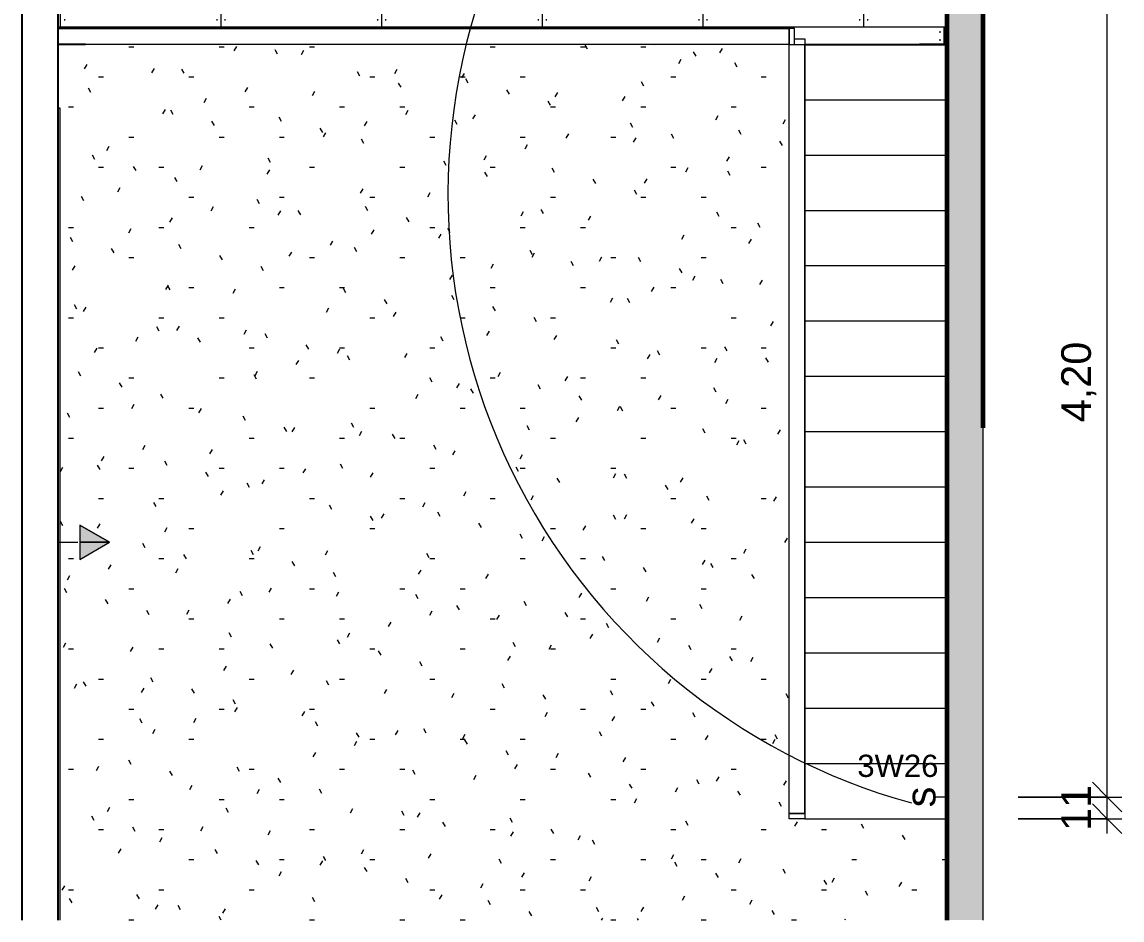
# Model space of a CAD drawing. Header units: millimetres. Extents: x -49742 to -28323, y -43447 to -3800.
# Drawn here: x -33888 to -28323, y -12802 to -8256 of the extents above; entities that cross this region are included whole.
import ezdxf

# ---------------------------------------------------------------- set-up
doc = ezdxf.new("R2010")
doc.units = ezdxf.units.MM
doc.linetypes.add('Overhead', pattern=[3.96875, 2.38125, -1.5875])
for name, color, linetype, lineweight in [('A-ANNO-DIMS', 211, 'Continuous', 9), ('A-ANNO-DIMS-75', 211, 'Continuous', 9), ('A-ANNO-NOTE', 131, 'Continuous', 9), ('A-AREA', 32, 'Continuous', 9), ('A-DETL-MBND', 5, 'Continuous', 9), ('A-DETL-THIN', 151, 'Continuous', 9), ('A-FLOR', 192, 'Continuous', 25), ('A-FLOR-PATT', 8, 'Continuous', 25), ('A-GLAZ-CURT', 52, 'Continuous', 9), ('A-ROOF', 132, 'Continuous', 9), ('A-WALL', 113, 'Continuous', 25), ('A-WALL-PATT', 111, 'Continuous', 25), ('Balaústres', 7, 'Continuous', 9), ('Corrimãos superiores', 7, 'Continuous', 9), ('G-ANNO-TEXT', 231, 'Continuous', 9), ('S-BEAM', 12, 'Continuous', 25), ('S-STRS', 31, 'Continuous', 9)]:
    doc.layers.add(name, color=color, linetype=linetype, lineweight=lineweight)
doc.styles.add('@Arial Unicode MS', font='ARIALUNI.ttf', dxfattribs={"height": 150})
doc.styles.add('Arial_1', font='arial.ttf', dxfattribs={"height": 112.5})
doc.styles.add('Arial_2', font='arial.ttf', dxfattribs={"height": 150})
doc.dimstyles.new('CRT_-__Metros_-_Linha_de_chamada_3_5_mm', dxfattribs={"dimscale": 304.8, "dimtxt": 150.876728, "dimasz": 0.492126, "dimexe": 0.246063, "dimexo": 0.0625, "dimgap": 0.123031, "dimtad": 1, "dimdec": 0, "dimlfac": 0.1, "dimdsep": 46, "dimtxsty": '@Arial Unicode MS', "dimblk1": 'OBLIQUE', "dimblk2": 'OBLIQUE', "dimsah": 1, "dimcen": 0.09, "dimdle": 0.246063, "dimazin": 0, "dimtfac": 1, "dimtdec": 4, "dimtix": 1, "dimtmove": 0, "dimatfit": 3, "dimfxl": 1.476378, "dimfxlon": 1, "dimtvp": 1, "dimtolj": 1, "dimtzin": 0, "dimarcsym": 2})
doc.dimstyles.new('CRT_-__Metros_-_Linha_de_chamada_3_5_mm_1', dxfattribs={"dimscale": 304.8, "dimtxt": 150.876728, "dimasz": 0.492126, "dimexe": 0.246063, "dimexo": 0.0625, "dimgap": 0.123031, "dimtad": 1, "dimlfac": 0.001, "dimrnd": 0.01, "dimzin": 0, "dimdsep": 46, "dimtxsty": '@Arial Unicode MS', "dimblk1": 'OBLIQUE', "dimblk2": 'OBLIQUE', "dimsah": 1, "dimcen": 0.09, "dimdle": 0.246063, "dimazin": 0, "dimtfac": 1, "dimtdec": 4, "dimtix": 1, "dimtmove": 0, "dimatfit": 3, "dimfxl": 1.476378, "dimfxlon": 1, "dimtvp": 1, "dimtolj": 1, "dimtzin": 0, "dimarcsym": 2})

# ---------------------------------------------------------------- blocks, each defined once
blk = doc.blocks.new('Guarda-corpo - 8x8cm-4859751-PONTOS ELÉTRICOS MEZANINO')
at = {"layer": 'Balaústres'}
for p, q in [((40, 40), (-40, 40)), ((-40, 40), (-40, 12.5)), ((40, 12.5), (40, 40))]:
    blk.add_line(p, q, dxfattribs=at)
blk = doc.blocks.new('Guarda-corpo - 8x8cm-4859784-PONTOS ELÉTRICOS MEZANINO')
at = {"layer": 'Balaústres'}
for p, q in [((-12.5, -40), (40, -40)), ((40, -40), (40, -12.5))]:
    blk.add_line(p, q, dxfattribs=at)
blk = doc.blocks.new('Guarda-corpo - Guarda-corpo-3573188-PONTOS ELÉTRICOS MEZANINO')
at = {"extrusion": (0, 0, -1), "zscale": -1, "rotation": 180}
for name, p in [('Guarda-corpo - 8x8cm-4859784-PONTOS ELÉTRICOS MEZANINO', (3324.6, -8382.2)), ('Guarda-corpo - 8x8cm-4859751-PONTOS ELÉTRICOS MEZANINO', (3324.6, -12249.7))]:
    blk.add_blockref(name, p, dxfattribs=at)
blk = doc.blocks.new('Tipo de corrimão superior - Corrimão superior_Interno_-3573205-PONTOS ELÉTRICOS MEZANINO')
at = {"layer": 'Corrimãos superiores'}
for p, q in [((-3364.6, -8369.7), (-3284.6, -8369.7)), ((-3364.6, -12262.2), (-3364.6, -8369.7)), ((-3284.6, -8369.7), (-3284.6, -12262.2)), ((-3284.6, -12262.2), (-3364.6, -12262.2))]:
    blk.add_line(p, q, dxfattribs=at)
blk = doc.blocks.new('Tipo de corrimão superior - Corrimão superior_Interno_-V3-PONTOS ELÉTRICOS MEZANINO')
at = {"layer": 'Corrimãos superiores'}
for p, q in [((-3364.6, -8369.7), (-3284.6, -8369.7)), ((-3364.6, -12262.2), (-3364.6, -8369.7)), ((-3284.6, -12262.2), (-3284.6, -8369.7)), ((-3364.6, -12262.2), (-3284.6, -12262.2))]:
    blk.add_line(p, q, dxfattribs=at)
blk = doc.blocks.new('Porta correr 4 folhas - 420 x 210-3586394-PONTOS ELÉTRICOS MEZANINO')
at = {"layer": 'A-DETL-MBND'}
for p, q in [((-2199, 100), (1912.3, 100)), ((-2199, 90), (-2199, 100))]:
    blk.add_line(p, q, dxfattribs=at)
blk = doc.blocks.new('Guarda-corpo - 8x8cm-4629493-PONTOS ELÉTRICOS MEZANINO')
at = {"layer": 'Balaústres'}
for p, q in [((40, 40), (-40, 40)), ((-40, 40), (-40, 12.5))]:
    blk.add_line(p, q, dxfattribs=at)
blk = doc.blocks.new('Guarda-corpo - 8x8cm-V4-PONTOS ELÉTRICOS MEZANINO')
at = {"layer": 'Balaústres'}
for p, q in [((-40, -12.5), (-40, -15.2)), ((40, -15.2), (40, -12.5))]:
    blk.add_line(p, q, dxfattribs=at)
blk = doc.blocks.new('Guarda-corpo - Guarda-corpo-3600729-PONTOS ELÉTRICOS MEZANINO')
at = {"rotation": 269.9999999999998}
for name, p in [('Guarda-corpo - 8x8cm-V4-PONTOS ELÉTRICOS MEZANINO', (-7049.4, -8329.7)), ('Guarda-corpo - 8x8cm-4629493-PONTOS ELÉTRICOS MEZANINO', (-3377.1, -8329.7))]:
    blk.add_blockref(name, p, dxfattribs=at)
blk = doc.blocks.new('Tipo de corrimão superior - Corrimão superior_Interno_-3600794-PONTOS ELÉTRICOS MEZANINO')
at = {"layer": 'Corrimãos superiores'}
for p, q in [((-7061.9, -8369.7), (-7061.9, -8289.7)), ((-7061.9, -8289.7), (-3364.6, -8289.7)), ((-3364.6, -8289.7), (-3364.6, -8369.7)), ((-3364.6, -8369.7), (-7061.9, -8369.7))]:
    blk.add_line(p, q, dxfattribs=at)
blk = doc.blocks.new('Tipo de corrimão superior - Corrimão superior_Interno_-V5-PONTOS ELÉTRICOS MEZANINO')
at = {"layer": 'Corrimãos superiores'}
for p, q in [((-7061.9, -8369.7), (-7061.9, -8289.7)), ((-3364.6, -8289.7), (-7061.9, -8289.7)), ((-3364.6, -8369.7), (-3364.6, -8289.7)), ((-3364.6, -8369.7), (-7061.9, -8369.7))]:
    blk.add_line(p, q, dxfattribs=at)
blk = doc.blocks.new('Viga de Madeira - 14x19cm-4254779-PONTOS ELÉTRICOS MEZANINO')
at = {"layer": 'S-BEAM'}
blk.add_line((-2564.6, -8369.8), (-2704.6, -8369.8), dxfattribs=at)
blk = doc.blocks.new('COLONIAL BASE - COLONIAL BASE-3960684-PONTOS ELÉTRICOS MEZANINO')
at = {"layer": 'A-GLAZ-CURT'}
for major_axis, start_param, end_param in [((0, 102.8), 0.77654, 0.802487), ((0, 85.3), 1.003902, 1.038548), ((0, 102.8), 2.339105, 2.365053), ((0, 85.3), 2.103045, 2.130486)]:
    blk.add_ellipse((-7224.1, -8093.9), major_axis=major_axis, ratio=0.287348, start_param=start_param, end_param=end_param, dxfattribs=at)
blk = doc.blocks.new('COLONIAL BASE - COLONIAL BASE-V9-PONTOS ELÉTRICOS MEZANINO')
at = {"layer": 'A-GLAZ-CURT'}
for centre, major_axis, start_param, end_param in [((-7224.1, -10004), (0, 102.8), 0.77654, 0.802487), ((-7224.1, -10004), (0, 85.3), 1.003902, 1.038548), ((-7248.1, -9872.5), (0, 117.5), 3.231276, 3.257279), ((-7224.1, -10004), (0, 85.3), 2.103045, 2.130486), ((-7224.1, -10004), (0, 102.8), 2.339105, 2.365053)]:
    blk.add_ellipse(centre, major_axis=major_axis, ratio=0.287348, start_param=start_param, end_param=end_param, dxfattribs=at)
blk = doc.blocks.new('COLONIAL BASE - COLONIAL BASE-V10-PONTOS ELÉTRICOS MEZANINO')
at = {"layer": 'A-GLAZ-CURT'}
for centre, major_axis, start_param, end_param in [((-7224.1, -11641.3), (0, 102.8), 0.77654, 0.802487), ((-7224.1, -11641.3), (0, 85.3), 1.003902, 1.038548), ((-7248.1, -11509.8), (0, 97.5), 3.249769, 3.25384), ((-7224.1, -11641.3), (0, 85.3), 2.103045, 2.130486), ((-7224.1, -11641.3), (0, 102.8), 2.339105, 2.365053)]:
    blk.add_ellipse(centre, major_axis=major_axis, ratio=0.287348, start_param=start_param, end_param=end_param, dxfattribs=at)
blk = doc.blocks.new('COLONIAL BASE - COLONIAL BASE-V11-PONTOS ELÉTRICOS MEZANINO')
at = {"layer": 'A-GLAZ-CURT'}
for major_axis, start_param, end_param in [((0, 102.8), 0.77654, 0.802487), ((0, 85.3), 1.003902, 1.038548), ((0, 85.3), 2.103045, 2.130486)]:
    blk.add_ellipse((-7224.1, -12732.8), major_axis=major_axis, ratio=0.287348, start_param=start_param, end_param=end_param, dxfattribs=at)
blk = doc.blocks.new('DIMBLOCK22-PONTOS ELÉTRICOS MEZANINO')
at = {"layer": 'A-ANNO-DIMS-75', "lineweight": 18, "transparency": 16777216}
for p, q in [((-28397.9, -12179.7), (-28472.9, -12104.7)), ((-28397.9, -12179.7), (-28322.9, -12254.7)), ((-28397.9, -12289.7), (-28472.9, -12214.7)), ((-28397.9, -12289.7), (-28322.9, -12364.7))]:
    blk.add_line(p, q, dxfattribs=at)
at = {"layer": 'A-ANNO-DIMS-75', "transparency": 16777216}
for p, q in [((-28847.9, -12179.7), (-28322.9, -12179.7)), ((-28397.9, -12179.7), (-28847.9, -12179.7)), ((-28397.9, -12364.7), (-28397.9, -12179.7)), ((-28847.9, -12289.7), (-28322.9, -12289.7)), ((-28397.9, -12289.7), (-28847.9, -12289.7))]:
    blk.add_line(p, q, dxfattribs=at)
at = {"layer": 'A-ANNO-DIMS-75', "color": 0, "transparency": 16777216, "insert": (-28630.1, -12350.8), "char_height": 150, "width": 278.81, "attachment_point": 1, "rotation": 90, "line_spacing_factor": 1.117605, "style": '@Arial Unicode MS'}
blk.add_mtext('11', dxfattribs=at)
blk = doc.blocks.new('_Oblique')
at = {"color": 0, "linetype": 'ByBlock', "lineweight": -2}
blk.add_line((-0.5, -0.5), (0.5, 0.5), dxfattribs=at)
blk = doc.blocks.new('DIMBLOCK23-PONTOS ELÉTRICOS MEZANINO')
at = {"layer": 'A-ANNO-DIMS-75', "lineweight": 18, "transparency": 16777216}
for p, q in [((-28397.9, -7979.7), (-28472.9, -7904.7)), ((-28397.9, -7979.7), (-28322.9, -8054.7)), ((-28397.9, -12179.7), (-28472.9, -12104.7)), ((-28397.9, -12179.7), (-28322.9, -12254.7))]:
    blk.add_line(p, q, dxfattribs=at)
at = {"layer": 'A-ANNO-DIMS-75', "transparency": 16777216}
for p, q in [((-28847.9, -7979.7), (-28322.9, -7979.7)), ((-28397.9, -7979.7), (-28847.9, -7979.7)), ((-28397.9, -12179.7), (-28397.9, -7979.7)), ((-28847.9, -12179.7), (-28322.9, -12179.7)), ((-28397.9, -12179.7), (-28847.9, -12179.7))]:
    blk.add_line(p, q, dxfattribs=at)
at = {"layer": 'A-ANNO-DIMS-75', "color": 0, "transparency": 16777216, "insert": (-28630.1, -10282.6), "char_height": 150, "width": 487.012, "attachment_point": 1, "rotation": 90, "line_spacing_factor": 1.117605, "style": '@Arial Unicode MS'}
blk.add_mtext('4,20', dxfattribs=at)

msp = doc.modelspace()

# ---------------------------------------------------------------- hatches: boundary and pattern name
at = {"layer": 'A-ANNO-NOTE'}
for points in [[(-33595.095, -10889.651), (-33445.095, -10889.651), (-33595.095, -10803.048), (-33595.095, -10832.646)], [(-33595.095, -10976.253), (-33445.095, -10889.651), (-33595.095, -10889.651)]]:
    msp.add_hatch(color=256, dxfattribs=at).paths.add_polyline_path(points)
at = {"layer": 'A-DETL-MBND'}
h = msp.add_hatch(dxfattribs=at)
h.set_pattern_fill('FP_1', color=10, style=0, pattern_type=2)
h.set_pattern_definition([(0, (-26642.98, 0), (609.6, 152.4), [25.146, -432.054, 25.146, -432.054, -2438.4]), (0, (-26642.98, 0), (609.6, 152.4), [-914.4, 25.146, -889.254, 25.146, -432.054, -1066.8]), (0, (-26642.98, 0), (609.6, 152.4), [-2286, 25.146, -279.654, 25.146, -736.854]), (120, (-26414.38, 76.2), (-436.7823, 451.7291), [25.146, -432.054, 25.146, -432.054, -2438.4]), (120, (-26414.38, 76.2), (-436.7823, 451.7291), [-914.4, 25.146, -889.254, 25.146, -432.054, -1066.8]), (120, (-26414.38, 76.2), (-436.7823, 451.7291), [-2286, 25.146, -279.654, 25.146, -736.854]), (240, (-26338.18, 381), (-172.8177, -604.1291), [25.146, -432.054, 25.146, -432.054, -2438.4]), (240, (-26338.18, 381), (-172.8177, -604.1291), [-914.4, 25.146, -889.254, 25.146, -432.054, -1066.8]), (240, (-26338.18, 381), (-172.8177, -604.1291), [-2286, 25.146, -279.654, 25.146, -736.854])])
h.paths.add_polyline_path([(-33697.595, -12801.982), (-29207.595, -12801.982), (-29207.595, -12289.651), (-30007.595, -12289.651), (-30007.595, -8369.651), (-33707.595, -8369.793), (-33707.595, -8690.651), (-33697.595, -8690.651), (-33697.595, -12520.648)])
h.paths.add_polyline_path([(-33595.095, -10976.253), (-33595.095, -10803.048), (-33445.095, -10889.651), (-33584.285, -10970.012)])
at = {"layer": 'A-FLOR-PATT', "lineweight": 9}
h = msp.add_hatch(dxfattribs=at)
h.set_pattern_fill('FP_4', color=9, style=0, pattern_type=2)
h.set_pattern_definition([(0, (-31457.6, -6959.33), (0, 101.6), []), (90, (-31457.6, -6959.33), (-203.2, 203.2), [101.6, -711.2]), (90, (-31437.28, -6928.85), (-203.2, 203.2), [8.382, -32.258, 8.382, -763.778]), (90, (-30665.12, -6928.85), (-203.2, 203.2), [8.382, -32.258, 8.382, -763.778]), (90, (-31051.2, -6857.73), (-203.2, 203.2), [101.6, -711.2]), (90, (-31071.52, -6827.25), (-203.2, 203.2), [8.382, -32.258, 8.382, -763.778]), (90, (-31030.88, -6827.25), (-203.2, 203.2), [8.382, -32.258, 8.382, -763.778])])
h.paths.add_polyline_path([(-29207.595, -8369.651), (-29207.595, -7479.651), (-29607.595, -7479.651), (-29607.595, -5489.651), (-29657.595, -5489.651), (-29657.595, -6479.651), (-29687.595, -6479.651), (-29687.595, -5485.283), (-32903.72, -5485.283), (-32903.72, -5489.651), (-33301.688, -5490.22), (-33293.347, -5494.3), (-33285.115, -5515.42), (-33285.885, -7483.549), (-33294.245, -7501.899), (-33315.364, -7510.131), (-33538.198, -7510.384), (-33542.013, -7521.368), (-33540.329, -7523.265), (-33543.981, -7527.477), (-33540.329, -7530.431), (-33538.773, -7533.679), (-33535.537, -7558.047), (-33559.042, -7558.047), (-33555.805, -7533.679), (-33553.687, -7529.76), (-33551.131, -7526.976), (-33554.028, -7522.818), (-33553.9, -7521.523), (-33563.001, -7514.768), (-33569.242, -7510.131), (-33645.015, -7510.465), (-33660.008, -7522.092), (-33658.967, -7523.265), (-33662.619, -7527.477), (-33659.081, -7530.194), (-33657.412, -7533.679), (-33654.175, -7558.047), (-33677.68, -7558.047), (-33674.443, -7533.679), (-33672.325, -7529.76), (-33669.849, -7526.885), (-33672.761, -7522.925), (-33671.182, -7521.146), (-33673.063, -7517.011), (-33675.72, -7510.131), (-33683.493, -7509.361), (-33702.007, -7500.621), (-33707.595, -7489.651), (-33707.595, -8289.651), (-29980.095, -8289.651), (-29980.095, -8342.151), (-29927.595, -8342.151), (-29927.595, -8369.651), (-29330.765, -8369.651)])
h.paths.add_polyline_path([(-31477.595, -7879.651), (-31477.595, -6379.651), (-31437.595, -6379.651), (-31437.595, -7879.651), (-31457.525, -7879.651)])
h.paths.add_polyline_path([(-33698.218, -5489.651), (-33691.329, -5489.291), (-33682.031, -5485.283), (-33707.595, -5485.941), (-33707.595, -5489.651), (-33700.946, -5489.651)])
at = {"layer": 'A-WALL-PATT'}
msp.add_hatch(color=256, dxfattribs=at).paths.add_polyline_path([(-29099.649, -12801.982), (-29027.595, -12801.982), (-29027.595, -5479.651), (-29207.595, -5479.651), (-29207.595, -12801.982)])

# ---------------------------------------------------------------- linework, layer by layer
at = {"layer": 'A-ANNO-NOTE'}
for p, q in [((-33445.095, -10889.651), (-33595.095, -10803.048)), ((-33595.095, -10803.048), (-33595.095, -10889.651)), ((-33595.095, -10803.048), (-33595.095, -10976.253)), ((-33595.095, -10803.048), (-33445.095, -10889.651)), ((-33707.595, -10889.651), (-33606.345, -10889.651)), ((-33595.095, -10889.651), (-33595.095, -10976.253)), ((-33595.095, -10976.253), (-33445.095, -10889.651)), ((-33445.095, -10889.651), (-33595.095, -10889.651)), ((-33595.095, -10889.651), (-33445.095, -10889.651)), ((-33595.095, -10976.253), (-33445.095, -10889.651))]:
    msp.add_line(p, q, dxfattribs=at)
at = {"layer": 'A-AREA'}
msp.add_line((-29927.595, -8369.651), (-29207.595, -8369.651), dxfattribs=at)
at = {"layer": 'A-DETL-THIN'}
msp.add_line((-29207.595, -12179.651), (-29267.595, -12179.651), dxfattribs=at)
msp.add_arc((-28539.779, -9131.028), 3193.229, 156.928184, 254.60307, dxfattribs=at)
at = {"layer": 'A-FLOR'}
msp.add_line((-29927.595, -8369.651), (-29207.595, -8369.651), dxfattribs=at)
at = {"layer": 'A-ROOF'}
msp.add_line((-29027.595, -10311.243), (-29027.595, -12801.982), dxfattribs=at)
at = {"layer": 'A-WALL'}
for p, q in [((-33887.595, -12801.982), (-33887.595, -3799.651)), ((-33707.595, -5479.651), (-33707.595, -12801.982))]:
    msp.add_line(p, q, dxfattribs=at)
at = {"layer": 'A-WALL', "lineweight": 60}
for p, q in [((-29027.595, -5299.651), (-29027.595, -10311.243)), ((-29207.595, -12801.982), (-29207.595, -7479.651))]:
    msp.add_line(p, q, dxfattribs=at)
at = {"layer": 'S-BEAM'}
msp.add_line((-33567.595, -8369.793), (-33707.595, -8369.793), dxfattribs=at)
at = {"layer": 'S-STRS'}
for p, q in [((-29927.595, -8369.651), (-29207.595, -8369.651)), ((-29927.595, -8649.651), (-29207.595, -8649.651)), ((-29927.595, -8929.651), (-29207.595, -8929.651)), ((-29927.595, -9209.651), (-29207.595, -9209.651)), ((-29927.595, -9489.651), (-29207.595, -9489.651)), ((-29927.595, -9769.651), (-29207.595, -9769.651)), ((-29927.595, -10049.651), (-29207.595, -10049.651)), ((-29927.595, -10329.651), (-29207.595, -10329.651)), ((-29927.595, -10609.651), (-29207.595, -10609.651)), ((-29927.595, -10889.651), (-29207.595, -10889.651)), ((-29927.595, -11169.651), (-29207.595, -11169.651)), ((-29927.595, -11449.651), (-29207.595, -11449.651)), ((-29927.595, -11729.651), (-29207.595, -11729.651)), ((-29927.595, -12009.651), (-29207.595, -12009.651)), ((-29927.595, -12289.651), (-29207.595, -12289.651))]:
    msp.add_line(p, q, dxfattribs=at)
at = {"layer": 'S-STRS', "linetype": 'Overhead'}
for p, q in [((-29927.595, -8649.651), (-29207.595, -8649.651)), ((-29927.595, -8929.651), (-29207.595, -8929.651)), ((-29927.595, -9209.651), (-29207.595, -9209.651)), ((-29927.595, -9489.651), (-29207.595, -9489.651)), ((-29927.595, -9769.651), (-29207.595, -9769.651)), ((-29927.595, -10049.651), (-29207.595, -10049.651)), ((-29927.595, -10329.651), (-29207.595, -10329.651)), ((-29927.595, -10609.651), (-29207.595, -10609.651)), ((-29927.595, -10889.651), (-29207.595, -10889.651)), ((-29927.595, -11169.651), (-29207.595, -11169.651)), ((-29927.595, -11449.651), (-29207.595, -11449.651)), ((-29927.595, -11729.651), (-29207.595, -11729.651)), ((-29927.595, -12009.651), (-29207.595, -12009.651)), ((-29927.595, -12289.651), (-29207.595, -12289.651))]:
    msp.add_line(p, q, dxfattribs=at)

# ---------------------------------------------------------------- block references
at = {"layer": 'A-DETL-MBND', "rotation": 269.9999999999999}
msp.add_blockref('Porta correr 4 folhas - 420 x 210-3586394-PONTOS ELÉTRICOS MEZANINO', (-33797.595, -10889.651), dxfattribs=at)
at = {"layer": 'A-GLAZ-CURT'}
for name, p in [('COLONIAL BASE - COLONIAL BASE-3960684-PONTOS ELÉTRICOS MEZANINO', (-26642.975, -272.877)), ('COLONIAL BASE - COLONIAL BASE-3960684-PONTOS ELÉTRICOS MEZANINO', (-26642.975, -545.753)), ('COLONIAL BASE - COLONIAL BASE-3960684-PONTOS ELÉTRICOS MEZANINO', (-26642.975, -818.63)), ('COLONIAL BASE - COLONIAL BASE-3960684-PONTOS ELÉTRICOS MEZANINO', (-26642.975, -1091.507)), ('COLONIAL BASE - COLONIAL BASE-3960684-PONTOS ELÉTRICOS MEZANINO', (-26642.975, -1364.384)), ('COLONIAL BASE - COLONIAL BASE-3960684-PONTOS ELÉTRICOS MEZANINO', (-26642.975, -1637.26)), ('COLONIAL BASE - COLONIAL BASE-V9-PONTOS ELÉTRICOS MEZANINO', (-26642.975, 0)), ('COLONIAL BASE - COLONIAL BASE-3960684-PONTOS ELÉTRICOS MEZANINO', (-26642.975, -2183.014)), ('COLONIAL BASE - COLONIAL BASE-3960684-PONTOS ELÉTRICOS MEZANINO', (-26642.975, -2455.89)), ('COLONIAL BASE - COLONIAL BASE-3960684-PONTOS ELÉTRICOS MEZANINO', (-26642.975, -2728.767)), ('COLONIAL BASE - COLONIAL BASE-3960684-PONTOS ELÉTRICOS MEZANINO', (-26642.975, -3001.644)), ('COLONIAL BASE - COLONIAL BASE-3960684-PONTOS ELÉTRICOS MEZANINO', (-26642.975, -3274.521)), ('COLONIAL BASE - COLONIAL BASE-V10-PONTOS ELÉTRICOS MEZANINO', (-26642.975, 0)), ('COLONIAL BASE - COLONIAL BASE-3960684-PONTOS ELÉTRICOS MEZANINO', (-26642.975, -3820.274)), ('COLONIAL BASE - COLONIAL BASE-3960684-PONTOS ELÉTRICOS MEZANINO', (-26642.975, -4093.151)), ('COLONIAL BASE - COLONIAL BASE-3960684-PONTOS ELÉTRICOS MEZANINO', (-26642.975, -4366.027)), ('COLONIAL BASE - COLONIAL BASE-V11-PONTOS ELÉTRICOS MEZANINO', (-26642.975, 0))]:
    msp.add_blockref(name, p, dxfattribs=at)
at = {"layer": 'Balaústres'}
for name in ['Guarda-corpo - Guarda-corpo-3600729-PONTOS ELÉTRICOS MEZANINO', 'Guarda-corpo - Guarda-corpo-3573188-PONTOS ELÉTRICOS MEZANINO']:
    msp.add_blockref(name, (-26642.975, 0), dxfattribs=at)
at = {"layer": 'Corrimãos superiores'}
for name in ['Tipo de corrimão superior - Corrimão superior_Interno_-3600794-PONTOS ELÉTRICOS MEZANINO', 'Tipo de corrimão superior - Corrimão superior_Interno_-V5-PONTOS ELÉTRICOS MEZANINO', 'Tipo de corrimão superior - Corrimão superior_Interno_-3573205-PONTOS ELÉTRICOS MEZANINO', 'Tipo de corrimão superior - Corrimão superior_Interno_-V3-PONTOS ELÉTRICOS MEZANINO']:
    msp.add_blockref(name, (-26642.975, 0), dxfattribs=at)
at = {"layer": 'S-BEAM'}
msp.add_blockref('Viga de Madeira - 14x19cm-4254779-PONTOS ELÉTRICOS MEZANINO', (-26642.975, 0), dxfattribs=at)

# ---------------------------------------------------------------- texts
at = {"layer": 'G-ANNO-TEXT', "color": 33, "insert": (-29662.109, -11965.202), "char_height": 112.5, "width": 517.08844, "attachment_point": 1, "style": 'Arial_1'}
msp.add_mtext('3W26', dxfattribs=at)
at = {"layer": 'G-ANNO-TEXT', "color": 7, "insert": (-29416.67, -12231.534), "char_height": 150, "width": 132.27844, "attachment_point": 1, "rotation": 90, "style": 'Arial_2'}
msp.add_mtext('s', dxfattribs=at)

# ---------------------------------------------------------------- dimensions: what is measured, and where the dimension line sits
at = {"layer": 'A-ANNO-DIMS'}
for base, p1, p2, dimstyle, override, picture, middle in [((-28397.865, -7979.651), (-28847.865, -12179.651), (-28847.865, -7979.651), 'CRT_-__Metros_-_Linha_de_chamada_3_5_mm_1', {"dimpost": '<>', "dimfxl": 4200}, 'DIMBLOCK23-PONTOS ELÉTRICOS MEZANINO', (-28512.002, -10079.651)), ((-28397.865, -12179.651), (-28847.865, -12289.651), (-28847.865, -12179.651), 'CRT_-__Metros_-_Linha_de_chamada_3_5_mm', {"dimpost": '<>', "dimfxl": 110}, 'DIMBLOCK22-PONTOS ELÉTRICOS MEZANINO', (-28510.723, -12234.651))]:
    dim = msp.add_linear_dim(base=base, p1=p1, p2=p2, angle=90, dimstyle=dimstyle, override=override, dxfattribs=at)
    dim.commit()
    dim.dimension.update_dxf_attribs({"geometry": picture, "text_midpoint": middle})

doc.saveas('drawing.dxf')
